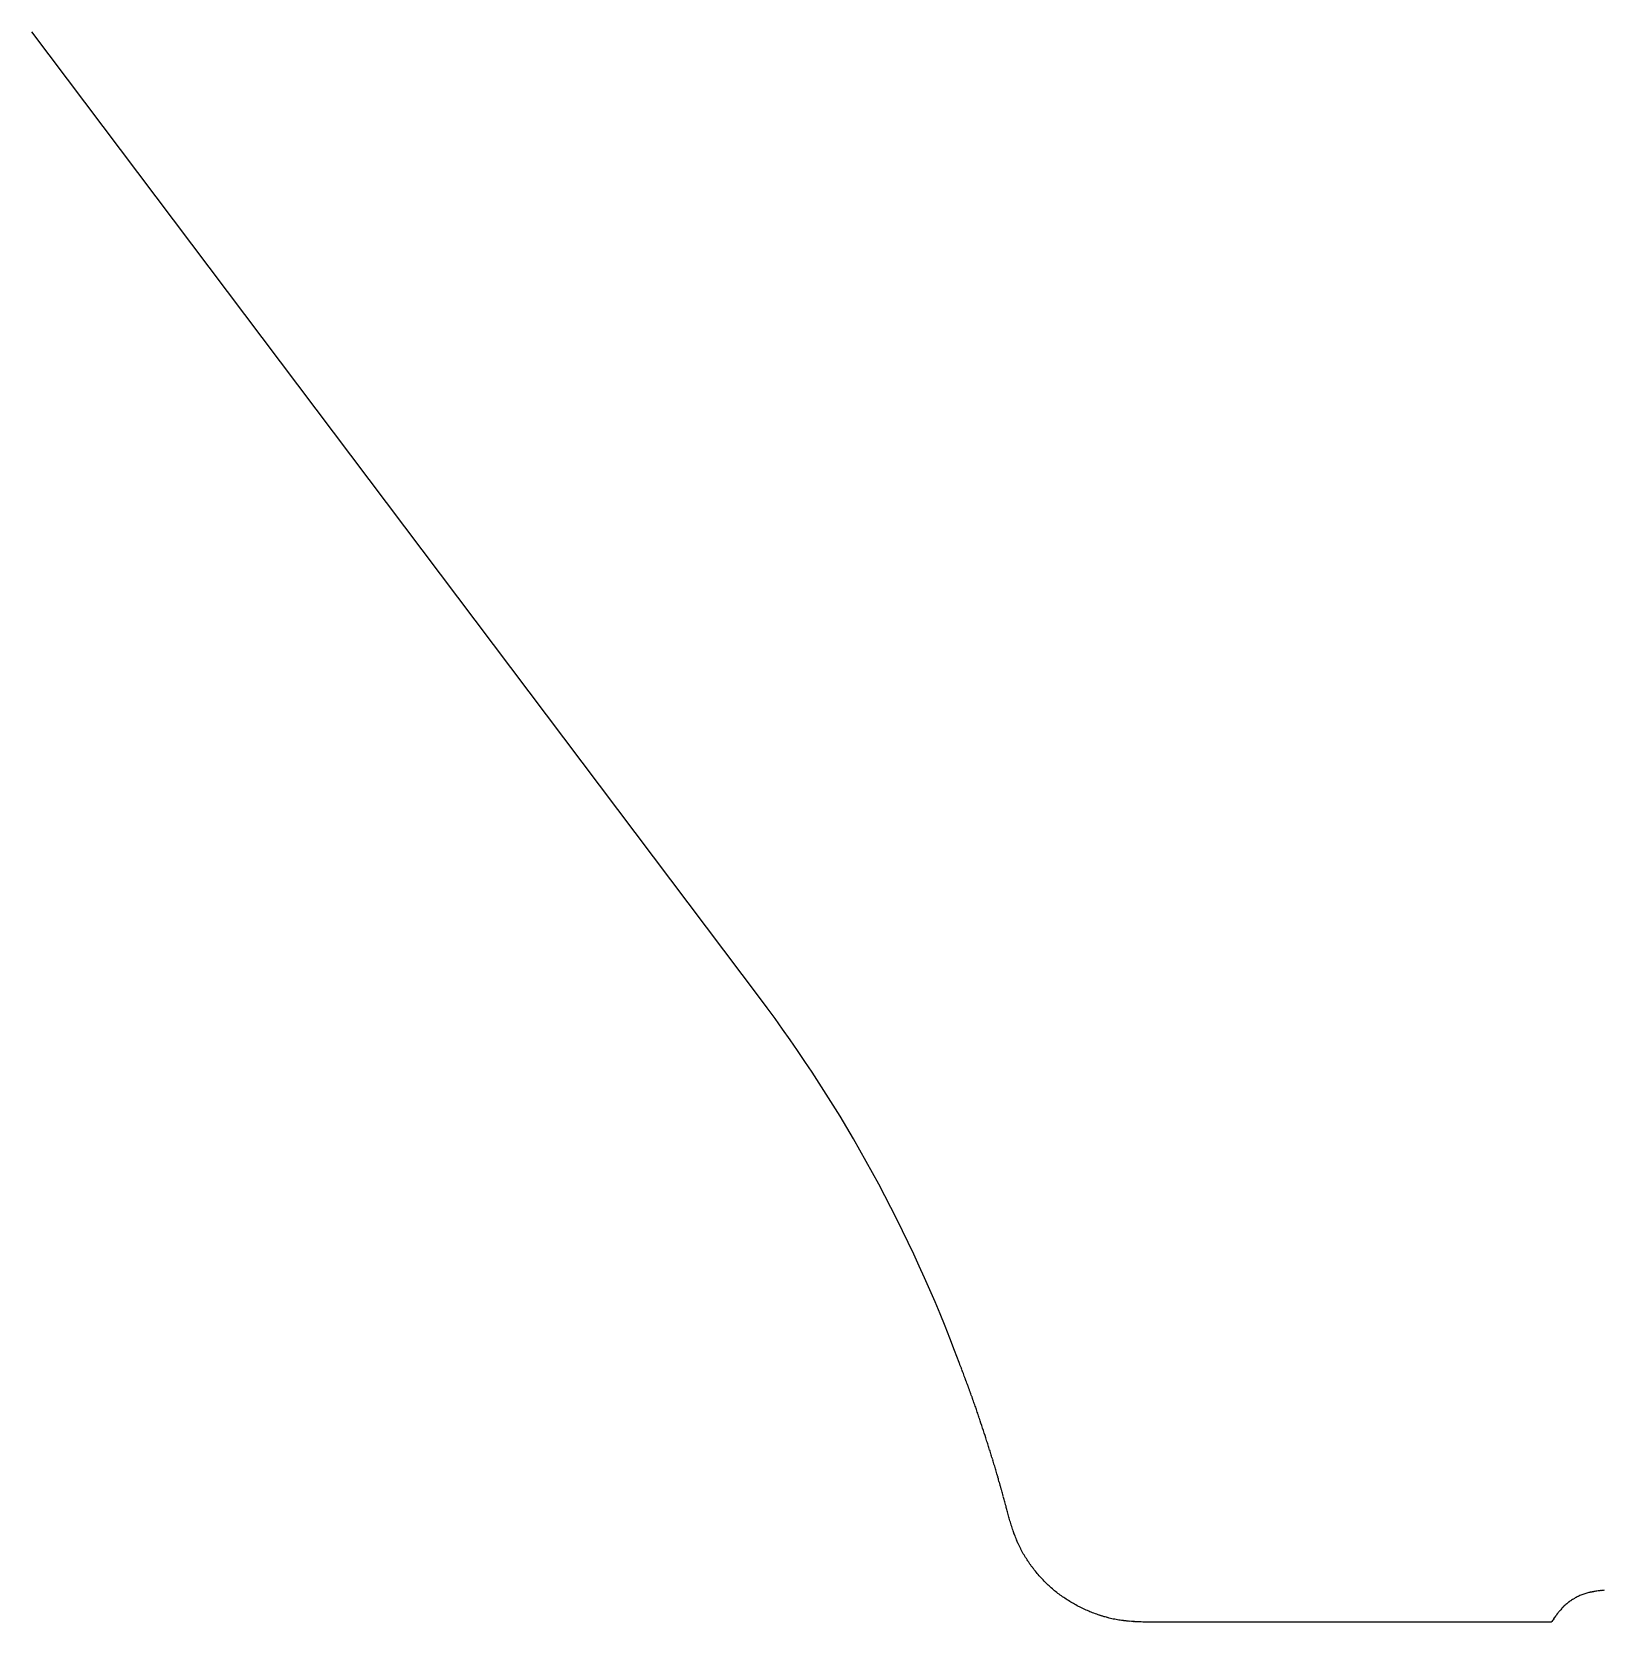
# Model space of a CAD drawing. Header units: millimetres. Extents: x -122 to 110, y 0 to 190.
# Drawn here: x -121.4 to -6.5, y 0 to 116.3 of the extents above; entities that cross this region are included whole.
import ezdxf

# ---------------------------------------------------------------- set-up
doc = ezdxf.new("R2010")
doc.units = ezdxf.units.MM
doc.layers.add('FLAT_PATTERN', color=7, linetype='CONTINUOUS')

msp = doc.modelspace()

# ---------------------------------------------------------------- linework, layer by layer
at = {"layer": 'FLAT_PATTERN', "color": 7, "linetype": 'CONTINUOUS'}
for p, q in [((-68.23, 45.67), (-121.42, 116.25)), ((-10.36, 0), (-40.1, 0))]:
    msp.add_line(p, q, dxfattribs=at)
for centre, radius, start, end in [((-152.1, -17.53), 105.01, 20.3412, 36.9982), ((-479.27, -142.76, 0), 455.33, 20.74, 20.7509), ((-200.52, -37.29), 157.29, 20.6891, 20.6906), ((-196.09, -35.62), 152.56, 20.6876, 20.6891), ((-232.78, -49.47, 0), 191.78, 20.6252, 20.6845), ((-186.63, -32.12, 0), 142.47, 20.515, 20.5518), ((-166.97, -24.77, 0), 121.48, 20.4531, 20.4737), ((-138.91, -14.34, 0), 91.55, 20.1552, 20.2757), ((-135.96, -13.26, 0), 88.4, 20.0949, 20.1552), ((-132.61, -12.02, 0), 84.83, 19.7763, 19.9023), ((-135.68, -13.12, 0), 88.09, 19.655, 19.7763), ((-136.84, -13.54, 0), 89.33, 19.5944, 19.655), ((-138.43, -14.1, 0), 91.01, 19.5348, 19.5944), ((-139.02, -14.31, 0), 91.64, 19.505, 19.5348), ((-144.55, -16.26, 0), 97.5, 19.1988, 19.4168), ((-150.11, -18.2, 0), 103.4, 18.9931, 19.1988), ((-152.23, -18.93, 0), 105.64, 18.8903, 18.9931), ((-155.15, -19.93, 0), 108.72, 18.7903, 18.8903), ((-156.63, -20.43, 0), 110.28, 18.6904, 18.7903), ((-153.51, -19.39, 0), 106.99, 18.19, 18.5932), ((-147.9, -17.55, 0), 101.09, 17.7631, 18.19), ((-147.23, -17.33, 0), 100.38, 17.5498, 17.7631), ((-150.18, -18.26, 0), 103.47, 17.3429, 17.5498), ((-151.3, -18.61, 0), 104.65, 17.2394, 17.3429), ((-152.81, -19.08, 0), 106.23, 17.1375, 17.2394), ((-153.58, -19.32, 0), 107.03, 17.0356, 17.1375), ((-155.12, -19.79, 0), 108.65, 16.9352, 17.0356), ((-159.67, -21.18, 0), 113.41, 16.7422, 16.9352), ((-153.73, -19.39, 0), 107.21, 16.5381, 16.7422), ((-151.54, -18.74, 0), 104.92, 16.436, 16.5381), ((-148.69, -17.9, 0), 101.95, 16.331, 16.436), ((-147.64, -17.59, 0), 100.85, 16.2785, 16.331), ((-141.01, -15.67, 0), 93.94, 16.0019, 16.1178), ((-137.73, -14.73, 0), 90.54, 15.8816, 16.0019), ((-136.52, -14.38, 0), 89.27, 15.8215, 15.8816), ((-134.92, -13.93, 0), 87.62, 15.7602, 15.8215), ((-134.13, -13.71, 0), 86.8, 15.699, 15.7602), ((-127.89, -11.96, 0), 80.32, 15.5053, 15.6365), ((-135.53, -14.08, 0), 88.24, 15.3859, 15.5053), ((-138.45, -14.88, 0), 91.27, 15.3261, 15.3859), ((-142.55, -16, 0), 95.52, 15.269, 15.3261), ((-144.1, -16.43, 0), 97.13, 15.2404, 15.269), ((-146.21, -17.01, 0), 99.32, 15.2125, 15.2404), ((-157.37, -20.03, 0), 110.88, 15.0654, 15.1573), ((-185.93, -27.72, 0), 140.45, 14.9928, 15.0654), ((-197.02, -30.69, 0), 151.94, 14.9564, 14.9928), ((-303.88, -59.09, 0), 262.51, 14.7791, 14.8613), ((-1321.05, -327.45, 0), 1314.48, 14.76273, 14.77914), ((-4.4, -17.73, 0), 20.17, 95.9451, 96.4202), ((-6.63, -1.71), 4.02, 133.6078, 134.7055), ((-6.73, -1.62), 3.88, 131.4121, 133.6078), ((-6.94, -1.37), 3.55, 129.0147, 131.4121), ((-6.78, -1.57, 0), 3.81, 128.441, 129.0147), ((-6.78, -1.58, 0), 3.82, 127.8679, 128.441), ((-6.78, -1.58, 0), 3.82, 127.2948, 127.8679), ((-6.77, -1.58), 3.83, 126.7227, 127.2948), ((-6.77, -1.59), 3.83, 125.5783, 126.7227), ((-6.75, -1.61), 3.86, 124.4407, 125.5783), ((-6.74, -1.63), 3.88, 122.1641, 124.4407), ((-6.7, -1.7), 3.96, 119.9354, 122.1641), ((-6.67, -1.74), 4.01, 115.5701, 119.9354), ((-6.74, -1.6), 3.86, 111.0294, 115.5701), ((-6.7, -1.69), 3.95, 106.5851, 111.0294), ((-6.54, -2.25), 4.54, 102.715, 106.5851), ((-6.41, -2.8), 5.1, 102.1257, 102.3201), ((-6.38, -2.95), 5.26, 101.9371, 102.1257), ((-6.36, -3.07), 5.38, 101.56, 101.9371), ((-6.29, -3.4), 5.71, 101.2047, 101.56), ((-6.24, -3.66), 5.98, 100.495, 101.2047), ((-6.11, -4.37), 6.7, 99.8625, 100.495), ((-6, -4.97), 7.31, 98.6019, 99.8625), ((-5.74, -6.71), 9.07, 97.5854, 98.6019), ((-5.37, -9.5, 0), 11.88, 97.2502, 97.3298), ((-5.16, -11.22, 0), 13.62, 96.9471, 97.0912), ((-5.03, -12.25), 14.66, 96.6596, 96.9471), ((-4.69, -15.18), 17.6, 96.4202, 96.6596), ((39.03, -34.6, 0), 60.3, 144.7003, 144.9916), ((-0.59, -6.55), 11.76, 143.2066, 144.7003), ((-3.03, -4.72), 8.71, 142.7987, 142.9359), ((-3.21, -4.58), 8.48, 142.6578, 142.7987), ((-3.35, -4.47), 8.31, 142.376, 142.6578), ((-3.7, -4.2), 7.87, 142.0783, 142.376), ((-3.95, -4.01), 7.55, 141.4837, 142.0783), ((-4.58, -3.5), 6.74, 140.8173, 141.4837), ((-5, -3.17), 6.21, 139.4926, 140.8173), ((-6.03, -2.29), 4.85, 137.7981, 139.4926), ((-6.24, -2.1, 0), 4.56, 137.5486, 137.7981), ((-6.28, -2.06, 0), 4.51, 137.296, 137.5486), ((-6.3, -2.04, 0), 4.48, 137.0435, 137.296), ((-6.34, -2), 4.43, 136.7879, 137.0435), ((-6.37, -1.98, 0), 4.39, 136.2766, 136.7879), ((-6.44, -1.9), 4.28, 135.7529, 136.2766), ((-6.5, -1.85), 4.21, 134.7055, 135.7529)]:
    msp.add_arc(centre, radius, start, end, dxfattribs=at)
at = {"layer": 'FLAT_PATTERN', "color": 7, "linetype": 'CONTINUOUS', "extrusion": (-1.25407e-08, -4.75687e-09, 1)}
msp.add_arc((-1046.62, -357.91, 0), 1062.1, 20.77221, 20.78406, dxfattribs=at)
at = {"layer": 'FLAT_PATTERN', "color": 7, "linetype": 'CONTINUOUS', "extrusion": (-2.60264e-09, -9.87265e-10, 1)}
msp.add_arc((-605.25, -190.49, 0), 590.05, 20.75088, 20.77221, dxfattribs=at)
at = {"layer": 'FLAT_PATTERN', "color": 7, "linetype": 'CONTINUOUS', "extrusion": (4.68535e-09, 1.77316e-09, 1)}
msp.add_arc((-348.25, -93.15, 0), 315.22, 20.7243, 20.74, dxfattribs=at)
at = {"layer": 'FLAT_PATTERN', "color": 7, "linetype": 'CONTINUOUS', "extrusion": (5.71249e-09, 2.16178e-09, 1)}
msp.add_arc((-305.66, -77.03, 0), 269.69, 20.7164, 20.7243, dxfattribs=at)
at = {"layer": 'FLAT_PATTERN', "color": 7, "linetype": 'CONTINUOUS', "extrusion": (5.71248e-09, 2.16178e-09, 1)}
msp.add_arc((-257.61, -58.86, 0), 218.32, 20.7066, 20.7164, dxfattribs=at)
at = {"layer": 'FLAT_PATTERN', "color": 7, "linetype": 'CONTINUOUS', "extrusion": (1.78541e-09, 6.77344e-10, 1)}
msp.add_arc((-240.81, -52.51, 0), 200.36, 20.7017, 20.7066, dxfattribs=at)
at = {"layer": 'FLAT_PATTERN', "color": 7, "linetype": 'CONTINUOUS', "extrusion": (-1.45124e-08, -5.48163e-09, 1)}
msp.add_arc((-220.55, -44.85, 0), 178.7, 20.6962, 20.7017, dxfattribs=at)
at = {"layer": 'FLAT_PATTERN', "color": 7, "linetype": 'CONTINUOUS', "extrusion": (-1.56127e-08, -5.89733e-09, 1)}
msp.add_arc((-213.2, -42.08, 0), 170.85, 20.6935, 20.6962, dxfattribs=at)
at = {"layer": 'FLAT_PATTERN', "color": 7, "linetype": 'CONTINUOUS', "extrusion": (-3.15485e-09, -1.19152e-09, 1)}
msp.add_arc((-203.94, -38.58, 0), 160.94, 20.6906, 20.6935, dxfattribs=at)
at = {"layer": 'FLAT_PATTERN', "color": 7, "linetype": 'CONTINUOUS', "extrusion": (2.0446e-06, 7.72085e-07, 1)}
msp.add_arc((-193.91, -34.79, 0), 150.22, 20.6861, 20.6876, dxfattribs=at)
at = {"layer": 'FLAT_PATTERN', "color": 7, "linetype": 'CONTINUOUS', "extrusion": (-1.98275e-06, -7.48605e-07, 1)}
msp.add_arc((-189.65, -33.18, 0), 145.67, 20.6845, 20.6861, dxfattribs=at)
at = {"layer": 'FLAT_PATTERN', "color": 7, "linetype": 'CONTINUOUS', "extrusion": (-1.17866e-09, -4.42942e-10, 1)}
msp.add_arc((-198.59, -36.6, 0), 155.24, 20.5518, 20.6252, dxfattribs=at)
at = {"layer": 'FLAT_PATTERN', "color": 7, "linetype": 'CONTINUOUS', "extrusion": (2.8928e-09, 1.08084e-09, 1)}
msp.add_arc((-172.21, -26.72, 0), 127.07, 20.4737, 20.515, dxfattribs=at)
at = {"layer": 'FLAT_PATTERN', "color": 7, "linetype": 'CONTINUOUS', "extrusion": (-1.48281e-08, -5.52933e-09, 1)}
msp.add_arc((-160.38, -22.3, 0), 114.44, 20.4312, 20.4531, dxfattribs=at)
at = {"layer": 'FLAT_PATTERN', "color": 7, "linetype": 'CONTINUOUS', "extrusion": (-2.29342e-09, -8.59959e-10, 1)}
msp.add_arc((-157.94, -21.4, 0), 111.84, 20.4202, 20.4312, dxfattribs=at)
at = {"layer": 'FLAT_PATTERN', "color": 7, "linetype": 'CONTINUOUS', "extrusion": (6.35562e-08, 2.36557e-08, 1)}
msp.add_arc((-154.79, -20.22, 0), 108.48, 20.4089, 20.4202, dxfattribs=at)
at = {"layer": 'FLAT_PATTERN', "color": 7, "linetype": 'CONTINUOUS', "extrusion": (2.9112e-08, 1.08399e-08, 1)}
msp.add_arc((-153.62, -19.79, 0), 107.23, 20.4032, 20.4089, dxfattribs=at)
at = {"layer": 'FLAT_PATTERN', "color": 7, "linetype": 'CONTINUOUS', "extrusion": (-1.75814e-07, -6.53847e-08, 1)}
msp.add_arc((-152.08, -19.21, 0), 105.58, 20.3975, 20.4032, dxfattribs=at)
at = {"layer": 'FLAT_PATTERN', "color": 7, "linetype": 'CONTINUOUS', "extrusion": (1.57674e-07, 5.86218e-08, 1)}
msp.add_arc((-151.31, -18.93, 0), 104.77, 20.3917, 20.3975, dxfattribs=at)
at = {"layer": 'FLAT_PATTERN', "color": 7, "linetype": 'CONTINUOUS', "extrusion": (1.71403e-09, 6.34352e-10, 1)}
msp.add_arc((-146.99, -17.33, 0), 100.16, 20.2757, 20.3859, dxfattribs=at)
at = {"layer": 'FLAT_PATTERN', "color": 7, "linetype": 'CONTINUOUS', "extrusion": (-1.03275e-07, -3.83813e-08, 1)}
msp.add_arc((-149.79, -18.37, 0), 103.15, 20.3859, 20.3917, dxfattribs=at)
at = {"layer": 'FLAT_PATTERN', "color": 7, "linetype": 'CONTINUOUS', "extrusion": (2.42897e-09, 8.87568e-10, 1)}
msp.add_arc((-132.19, -11.88, 0), 84.39, 20.0317, 20.0949, dxfattribs=at)
at = {"layer": 'FLAT_PATTERN', "color": 7, "linetype": 'CONTINUOUS', "extrusion": (-2.18426e-09, -7.94401e-10, 1)}
msp.add_arc((-130.35, -11.21, 0), 82.43, 19.9685, 20.0317, dxfattribs=at)
at = {"layer": 'FLAT_PATTERN', "color": 7, "linetype": 'CONTINUOUS', "extrusion": (1.57649e-09, 5.72061e-10, 1)}
msp.add_arc((-126.75, -9.9, 0), 78.6, 19.9023, 19.9685, dxfattribs=at)
at = {"layer": 'FLAT_PATTERN', "color": 7, "linetype": 'CONTINUOUS', "extrusion": (-7.14013e-09, -2.52881e-09, 1)}
msp.add_arc((-139.83, -14.6, 0), 92.49, 19.4756, 19.505, dxfattribs=at)
at = {"layer": 'FLAT_PATTERN', "color": 7, "linetype": 'CONTINUOUS', "extrusion": (2.26647e-08, 8.01131e-09, 1)}
msp.add_arc((-140.23, -14.74, 0), 92.92, 19.4461, 19.4756, dxfattribs=at)
at = {"layer": 'FLAT_PATTERN', "color": 7, "linetype": 'CONTINUOUS', "extrusion": (-1.7808e-08, -6.27794e-09, 1)}
msp.add_arc((-141.04, -15.03, 0), 93.78, 19.4168, 19.4461, dxfattribs=at)
at = {"layer": 'FLAT_PATTERN', "color": 7, "linetype": 'CONTINUOUS', "extrusion": (1.98785e-09, 6.70043e-10, 1)}
msp.add_arc((-159.63, -21.45, 0), 113.45, 18.5932, 18.6904, dxfattribs=at)
at = {"layer": 'FLAT_PATTERN', "color": 7, "linetype": 'CONTINUOUS', "extrusion": (-1.22366e-09, -3.57986e-10, 1)}
msp.add_arc((-146.24, -17.18, 0), 99.4, 16.2252, 16.2785, dxfattribs=at)
at = {"layer": 'FLAT_PATTERN', "color": 7, "linetype": 'CONTINUOUS', "extrusion": (-1.5422e-09, -4.50682e-10, 1)}
msp.add_arc((-145.72, -17.03, 0), 98.85, 16.1985, 16.2252, dxfattribs=at)
at = {"layer": 'FLAT_PATTERN', "color": 7, "linetype": 'CONTINUOUS', "extrusion": (-2.34959e-09, -6.85229e-10, 1)}
msp.add_arc((-145.03, -16.83, 0), 98.14, 16.1717, 16.1985, dxfattribs=at)
at = {"layer": 'FLAT_PATTERN', "color": 7, "linetype": 'CONTINUOUS', "extrusion": (2.10244e-08, 6.09301e-09, 1)}
msp.add_arc((-144.69, -16.73, 0), 97.78, 16.1448, 16.1717, dxfattribs=at)
at = {"layer": 'FLAT_PATTERN', "color": 7, "linetype": 'CONTINUOUS', "extrusion": (-1.62082e-08, -4.68518e-09, 1)}
msp.add_arc((-144.01, -16.54, 0), 97.07, 16.1178, 16.1448, dxfattribs=at)
at = {"layer": 'FLAT_PATTERN', "color": 7, "linetype": 'CONTINUOUS', "extrusion": (-2.03846e-09, -5.71865e-10, 1)}
msp.add_arc((-132.57, -13.27, 0), 85.17, 15.6365, 15.699, dxfattribs=at)
at = {"layer": 'FLAT_PATTERN', "color": 7, "linetype": 'CONTINUOUS', "extrusion": (5.23383e-09, 1.42288e-09, 1)}
msp.add_arc((-147.01, -17.22, 0), 100.15, 15.1985, 15.2125, dxfattribs=at)
at = {"layer": 'FLAT_PATTERN', "color": 7, "linetype": 'CONTINUOUS', "extrusion": (2.0831e-08, 5.66012e-09, 1)}
msp.add_arc((-148.09, -17.51, 0), 101.26, 15.1847, 15.1985, dxfattribs=at)
at = {"layer": 'FLAT_PATTERN', "color": 7, "linetype": 'CONTINUOUS', "extrusion": (8.14765e-09, 2.21775e-09, 1)}
msp.add_arc((-148.49, -17.62, 0), 101.68, 15.1778, 15.1847, dxfattribs=at)
at = {"layer": 'FLAT_PATTERN', "color": 7, "linetype": 'CONTINUOUS', "extrusion": (-5.80517e-08, -1.57407e-08, 1)}
msp.add_arc((-149.04, -17.77, 0), 102.24, 15.171, 15.1778, dxfattribs=at)
at = {"layer": 'FLAT_PATTERN', "color": 7, "linetype": 'CONTINUOUS', "extrusion": (1.47914e-07, 4.01068e-08, 1)}
msp.add_arc((-149.31, -17.85, 0), 102.53, 15.1641, 15.171, dxfattribs=at)
at = {"layer": 'FLAT_PATTERN', "color": 7, "linetype": 'CONTINUOUS', "extrusion": (-1.64269e-07, -4.45014e-08, 1)}
msp.add_arc((-149.85, -17.99, 0), 103.09, 15.1573, 15.1641, dxfattribs=at)
at = {"layer": 'FLAT_PATTERN', "color": 7, "linetype": 'CONTINUOUS', "extrusion": (1.33036e-09, 3.55077e-10, 1)}
msp.add_arc((-213.8, -35.17, 0), 169.31, 14.9236, 14.9564, dxfattribs=at)
at = {"layer": 'FLAT_PATTERN', "color": 7, "linetype": 'CONTINUOUS', "extrusion": (-1.29001e-09, -3.43308e-10, 1)}
msp.add_arc((-220.24, -36.89, 0), 175.97, 14.9072, 14.9236, dxfattribs=at)
at = {"layer": 'FLAT_PATTERN', "color": 7, "linetype": 'CONTINUOUS', "extrusion": (-1.28538e-08, -3.42176e-09, 1)}
msp.add_arc((-229.31, -39.3, 0), 185.35, 14.8917, 14.9072, dxfattribs=at)
at = {"layer": 'FLAT_PATTERN', "color": 7, "linetype": 'CONTINUOUS', "extrusion": (-5.37658e-09, -1.43339e-09, 1)}
msp.add_arc((-232.75, -40.22, 0), 188.91, 14.8839, 14.8917, dxfattribs=at)
at = {"layer": 'FLAT_PATTERN', "color": 7, "linetype": 'CONTINUOUS', "extrusion": (3.56838e-08, 9.47958e-09, 1)}
msp.add_arc((-237.46, -41.47, 0), 193.79, 14.8763, 14.8839, dxfattribs=at)
at = {"layer": 'FLAT_PATTERN', "color": 7, "linetype": 'CONTINUOUS', "extrusion": (1.03883e-07, 2.75958e-08, 1)}
msp.add_arc((-239.24, -41.94, 0), 195.63, 14.8725, 14.8763, dxfattribs=at)
at = {"layer": 'FLAT_PATTERN', "color": 7, "linetype": 'CONTINUOUS', "extrusion": (3.35191e-07, 8.90232e-08, 1)}
msp.add_arc((-241.64, -42.58, 0), 198.11, 14.8688, 14.8725, dxfattribs=at)
at = {"layer": 'FLAT_PATTERN', "color": 7, "linetype": 'CONTINUOUS', "extrusion": (-8.40196e-08, -2.22754e-08, 1)}
msp.add_arc((-242.55, -42.82, 0), 199.05, 14.8669, 14.8688, dxfattribs=at)
at = {"layer": 'FLAT_PATTERN', "color": 7, "linetype": 'CONTINUOUS', "extrusion": (-1.10257e-06, -2.92692e-07, 1)}
msp.add_arc((-244.37, -43.3, 0), 200.93, 14.8632, 14.865, dxfattribs=at)
at = {"layer": 'FLAT_PATTERN', "color": 7, "linetype": 'CONTINUOUS', "extrusion": (-1.98849e-06, -5.27838e-07, 1)}
msp.add_arc((-243.76, -43.14, 0), 200.3, 14.865, 14.8669, dxfattribs=at)
at = {"layer": 'FLAT_PATTERN', "color": 7, "linetype": 'CONTINUOUS', "extrusion": (2.32489e-06, 6.16927e-07, 1)}
msp.add_arc((-245.58, -43.62, 0), 202.19, 14.8613, 14.8632, dxfattribs=at)
at = {"layer": 'FLAT_PATTERN', "color": 7, "linetype": 'CONTINUOUS', "extrusion": (-8.5712e-12, -2.71917e-12, -1)}
msp.add_arc((-54.51, 40.65), 109.6, 342.1803, 342.3987, dxfattribs=at)
at = {"layer": 'FLAT_PATTERN', "color": 7, "linetype": 'CONTINUOUS', "extrusion": (3.15204e-11, 1.0168e-11, -1)}
msp.add_arc((29.22, 13.73, 0), 21.65, 341.0751, 342.1803, dxfattribs=at)
at = {"layer": 'FLAT_PATTERN', "color": 7, "linetype": 'CONTINUOUS', "extrusion": (5.5648e-08, 1.91211e-08, -1)}
msp.add_arc((33.97, 12.11, 0), 16.63, 341.0254, 341.0503, dxfattribs=at)
at = {"layer": 'FLAT_PATTERN', "color": 7, "linetype": 'CONTINUOUS', "extrusion": (-3.15356e-08, -1.0813e-08, -1)}
msp.add_arc((33.87, 12.14, 0), 16.74, 341.0503, 341.0751, dxfattribs=at)
at = {"layer": 'FLAT_PATTERN', "color": 7, "linetype": 'CONTINUOUS', "extrusion": (-4.71267e-08, -1.62161e-08, -1)}
msp.add_arc((34.02, 12.09, 0), 16.57, 341.0005, 341.0254, dxfattribs=at)
at = {"layer": 'FLAT_PATTERN', "color": 7, "linetype": 'CONTINUOUS', "extrusion": (3.50917e-09, 1.21874e-09, -1)}
msp.add_arc((34.13, 12.05, 0), 16.47, 340.9754, 341.0005, dxfattribs=at)
at = {"layer": 'FLAT_PATTERN', "color": 7, "linetype": 'CONTINUOUS', "extrusion": (1.28969e-08, 4.4557e-09, -1)}
msp.add_arc((34.2, 12.03, 0), 16.39, 340.9252, 340.9754, dxfattribs=at)
at = {"layer": 'FLAT_PATTERN', "color": 7, "linetype": 'CONTINUOUS', "extrusion": (-3.01348e-10, -1.08106e-10, -1)}
msp.add_arc((34.4, 11.96, 0), 16.18, 340.8743, 340.9252, dxfattribs=at)
at = {"layer": 'FLAT_PATTERN', "color": 7, "linetype": 'CONTINUOUS', "extrusion": (-2.91513e-09, -1.01452e-09, -1)}
msp.add_arc((34.55, 11.91, 0), 16.02, 340.7726, 340.8743, dxfattribs=at)
at = {"layer": 'FLAT_PATTERN', "color": 7, "linetype": 'CONTINUOUS', "extrusion": (-1.16807e-10, -3.85414e-11, -1)}
msp.add_arc((34.94, 11.77, 0), 15.61, 340.6682, 340.7726, dxfattribs=at)
at = {"layer": 'FLAT_PATTERN', "color": 7, "linetype": 'CONTINUOUS', "extrusion": (4.96187e-10, 1.76509e-10, -1)}
msp.add_arc((35.23, 11.67, 0), 15.3, 340.4594, 340.6682, dxfattribs=at)
at = {"layer": 'FLAT_PATTERN', "color": 7, "linetype": 'CONTINUOUS', "extrusion": (1.29333e-10, 4.63059e-11, -1)}
msp.add_arc((35.98, 11.4, 0), 14.51, 340.2392, 340.4594, dxfattribs=at)
at = {"layer": 'FLAT_PATTERN', "color": 7, "linetype": 'CONTINUOUS', "extrusion": (2.81633e-11, 9.96083e-12, -1)}
msp.add_arc((36.51, 11.21, 0), 13.94, 339.7992, 340.2392, dxfattribs=at)
at = {"layer": 'FLAT_PATTERN', "color": 7, "linetype": 'CONTINUOUS', "extrusion": (-6.97076e-12, -2.96651e-12, -1)}
msp.add_arc((37.88, 10.71), 12.48, 339.3077, 339.7992, dxfattribs=at)
at = {"layer": 'FLAT_PATTERN', "color": 7, "linetype": 'CONTINUOUS', "extrusion": (-1.34645e-11, -5.41928e-12, -1)}
msp.add_arc((38.78, 10.37), 11.51, 338.3304, 339.3077, dxfattribs=at)
at = {"layer": 'FLAT_PATTERN', "color": 7, "linetype": 'CONTINUOUS', "extrusion": (-2.7374e-12, -1.15706e-12, -1)}
msp.add_arc((41.07, 9.46), 9.05, 337.0869, 338.3304, dxfattribs=at)
at = {"layer": 'FLAT_PATTERN', "color": 7, "linetype": 'CONTINUOUS', "extrusion": (1.60666e-10, 6.79113e-11, -1)}
msp.add_arc((41.91, 9.1, 0), 8.15, 336.9057, 337.0869, dxfattribs=at)
at = {"layer": 'FLAT_PATTERN', "color": 7, "linetype": 'CONTINUOUS', "extrusion": (8.02279e-10, 3.41507e-10, -1)}
msp.add_arc((41.9, 9.11, 0), 8.16, 336.7246, 336.9057, dxfattribs=at)
at = {"layer": 'FLAT_PATTERN', "color": 7, "linetype": 'CONTINUOUS', "extrusion": (-2.26475e-09, -9.77802e-10, -1)}
msp.add_arc((41.89, 9.11, 0), 8.16, 336.5435, 336.7246, dxfattribs=at)
at = {"layer": 'FLAT_PATTERN', "color": 7, "linetype": 'CONTINUOUS', "extrusion": (2.04779e-10, 9.37482e-11, -1)}
msp.add_arc((41.88, 9.11, 0), 8.17, 336.3627, 336.5435, dxfattribs=at)
at = {"layer": 'FLAT_PATTERN', "color": 7, "linetype": 'CONTINUOUS', "extrusion": (6.64835e-10, 2.95098e-10, -1)}
msp.add_arc((41.88, 9.12, 0), 8.18, 336.001, 336.3627, dxfattribs=at)
at = {"layer": 'FLAT_PATTERN', "color": 7, "linetype": 'CONTINUOUS', "extrusion": (4.18337e-11, 1.77333e-11, -1)}
msp.add_arc((41.86, 9.13, 0), 8.2, 335.6403, 336.001, dxfattribs=at)
at = {"layer": 'FLAT_PATTERN', "color": 7, "linetype": 'CONTINUOUS', "extrusion": (-8.80277e-11, -4.10644e-11, -1)}
msp.add_arc((41.84, 9.13, 0), 8.22, 334.9188, 335.6403, dxfattribs=at)
at = {"layer": 'FLAT_PATTERN', "color": 7, "linetype": 'CONTINUOUS', "extrusion": (1.26207e-11, 6.04261e-12, -1)}
msp.add_arc((41.79, 9.16), 8.27, 334.2018, 334.9188, dxfattribs=at)
at = {"layer": 'FLAT_PATTERN', "color": 7, "linetype": 'CONTINUOUS', "extrusion": (2.13347e-11, 1.02548e-11, -1)}
msp.add_arc((41.75, 9.17), 8.31, 332.7674, 334.2018, dxfattribs=at)
at = {"layer": 'FLAT_PATTERN', "color": 7, "linetype": 'CONTINUOUS', "extrusion": (-4.2614e-11, -2.26564e-11, -1)}
msp.add_arc((41.63, 9.24, 0), 8.45, 331.3561, 332.7674, dxfattribs=at)
at = {"layer": 'FLAT_PATTERN', "color": 7, "linetype": 'CONTINUOUS', "extrusion": (1.29857e-11, 7.71276e-12, -1)}
msp.add_arc((41.39, 9.37), 8.73, 328.6029, 331.3561, dxfattribs=at)
at = {"layer": 'FLAT_PATTERN', "color": 7, "linetype": 'CONTINUOUS', "extrusion": (-3.47613e-12, -2.3344e-12, -1)}
msp.add_arc((40.59, 9.86), 9.66, 326.1166, 328.6029, dxfattribs=at)
at = {"layer": 'FLAT_PATTERN', "color": 7, "linetype": 'CONTINUOUS', "extrusion": (-6.74786e-11, -4.53154e-11, -1)}
msp.add_arc((39.94, 10.3, 0), 10.45, 325.5423, 326.1166, dxfattribs=at)
at = {"layer": 'FLAT_PATTERN', "color": 7, "linetype": 'CONTINUOUS', "extrusion": (1.99802e-10, 1.38091e-10, -1)}
msp.add_arc((39.97, 10.27, 0), 10.41, 324.9657, 325.5423, dxfattribs=at)
at = {"layer": 'FLAT_PATTERN', "color": 7, "linetype": 'CONTINUOUS', "extrusion": (-1.4281e-10, -1.02114e-10, -1)}
msp.add_arc((39.99, 10.26, 0), 10.39, 324.3891, 324.9657, dxfattribs=at)
at = {"layer": 'FLAT_PATTERN', "color": 7, "linetype": 'CONTINUOUS', "extrusion": (-1.19733e-11, -8.40665e-12, -1)}
msp.add_arc((40.01, 10.24), 10.36, 323.8106, 324.3891, dxfattribs=at)
at = {"layer": 'FLAT_PATTERN', "color": 7, "linetype": 'CONTINUOUS', "extrusion": (1.53585e-11, 1.15894e-11, -1)}
msp.add_arc((40.03, 10.23), 10.34, 322.6536, 323.8106, dxfattribs=at)
at = {"layer": 'FLAT_PATTERN', "color": 7, "linetype": 'CONTINUOUS', "extrusion": (-5.01652e-12, -3.9583e-12, -1)}
msp.add_arc((40.06, 10.21), 10.3, 321.4919, 322.6536, dxfattribs=at)
at = {"layer": 'FLAT_PATTERN', "color": 7, "linetype": 'CONTINUOUS', "extrusion": (-5.94877e-12, -4.70006e-12, -1)}
msp.add_arc((40.08, 10.2), 10.28, 319.1668, 321.4919, dxfattribs=at)
at = {"layer": 'FLAT_PATTERN', "color": 7, "linetype": 'CONTINUOUS', "extrusion": (9.82554e-12, 8.93191e-12, -1)}
msp.add_arc((40.06, 10.21), 10.3, 316.8465, 319.1668, dxfattribs=at)
at = {"layer": 'FLAT_PATTERN', "color": 7, "linetype": 'CONTINUOUS', "extrusion": (-2.82208e-12, -2.9257e-12, -1)}
msp.add_arc((40.3, 9.98), 9.97, -45.5553, -43.1535, dxfattribs=at)
at = {"layer": 'FLAT_PATTERN', "color": 7, "linetype": 'CONTINUOUS', "extrusion": (-5.33165e-13, -5.91984e-13, -1)}
msp.add_arc((40.4, 9.88), 9.83, -47.9925, -45.5553, dxfattribs=at)
at = {"layer": 'FLAT_PATTERN', "color": 7, "linetype": 'CONTINUOUS', "extrusion": (3.58393e-13, 3.97931e-13, -1)}
msp.add_arc((40.43, 9.85), 9.79, -50.4298, -47.9925, dxfattribs=at)
at = {"layer": 'FLAT_PATTERN', "color": 7, "linetype": 'CONTINUOUS', "extrusion": (1.71998e-12, 2.04555e-12, -1)}
msp.add_arc((40.43, 9.85), 9.79, -52.8676, -50.4298, dxfattribs=at)
at = {"layer": 'FLAT_PATTERN', "color": 7, "linetype": 'CONTINUOUS', "extrusion": (-1.024e-12, -1.57839e-12, -1)}
msp.add_arc((40.41, 9.87), 9.81, -57.743, -52.8676, dxfattribs=at)
at = {"layer": 'FLAT_PATTERN', "color": 7, "linetype": 'CONTINUOUS', "extrusion": (-1.59556e-12, -2.48401e-12, -1)}
msp.add_arc((40.34, 9.98), 9.94, -62.5505, -57.743, dxfattribs=at)
at = {"layer": 'FLAT_PATTERN', "color": 7, "linetype": 'CONTINUOUS', "extrusion": (4.19381e-10, -1.85867e-09, 1)}
msp.add_arc((-6.46, -2.58, 0), 4.87, 102.5145, 102.715, dxfattribs=at)
at = {"layer": 'FLAT_PATTERN', "color": 7, "linetype": 'CONTINUOUS', "extrusion": (-4.19256e-10, 1.91965e-09, 1)}
msp.add_arc((-6.43, -2.72, 0), 5.03, 102.3201, 102.5145, dxfattribs=at)
at = {"layer": 'FLAT_PATTERN', "color": 7, "linetype": 'CONTINUOUS', "extrusion": (1.81881e-09, -1.36579e-08, 1)}
msp.add_arc((-5.57, -8, 0), 10.38, 97.5413, 97.5854, dxfattribs=at)
at = {"layer": 'FLAT_PATTERN', "color": 7, "linetype": 'CONTINUOUS', "extrusion": (-5.55854e-09, 4.20684e-08, 1)}
msp.add_arc((-5.53, -8.28, 0), 10.65, 97.4983, 97.5413, dxfattribs=at)
at = {"layer": 'FLAT_PATTERN', "color": 7, "linetype": 'CONTINUOUS', "extrusion": (2.1771e-09, -1.67031e-08, 1)}
msp.add_arc((-5.51, -8.42, 0), 10.79, 97.4553, 97.4983, dxfattribs=at)
at = {"layer": 'FLAT_PATTERN', "color": 7, "linetype": 'CONTINUOUS', "extrusion": (1.04328e-09, -8.03864e-09, 1)}
msp.add_arc((-5.48, -8.7, 0), 11.07, 97.4135, 97.4553, dxfattribs=at)
at = {"layer": 'FLAT_PATTERN', "color": 7, "linetype": 'CONTINUOUS', "extrusion": (6.02955e-10, -4.65457e-09, 1)}
msp.add_arc((-5.45, -8.91, 0), 11.29, 97.3298, 97.4135, dxfattribs=at)
at = {"layer": 'FLAT_PATTERN', "color": 7, "linetype": 'CONTINUOUS', "extrusion": (-1.48327e-10, 1.19672e-09, 1)}
msp.add_arc((-5.31, -9.96, 0), 12.34, 97.0912, 97.2502, dxfattribs=at)
at = {"layer": 'FLAT_PATTERN', "color": 7, "linetype": 'CONTINUOUS', "extrusion": (2.72585e-12, 5.83525e-12, -1)}
msp.add_arc((40.14, 10.37), 10.38, -64.8523, -62.5505, dxfattribs=at)
at = {"layer": 'FLAT_PATTERN', "color": 7, "linetype": 'CONTINUOUS', "extrusion": (2.28157e-12, 4.88887e-12, -1)}
msp.add_arc((40.14, 10.37), 10.38, -67.1538, -64.8523, dxfattribs=at)
at = {"layer": 'FLAT_PATTERN', "color": 7, "linetype": 'CONTINUOUS', "extrusion": (-4.08901e-12, -1.0232e-11, -1)}
msp.add_arc((40.13, 10.4), 10.41, -69.4551, -67.1538, dxfattribs=at)
at = {"layer": 'FLAT_PATTERN', "color": 7, "linetype": 'CONTINUOUS', "extrusion": (1.88361e-12, 5.70445e-12, -1)}
msp.add_arc((40.08, 10.53), 10.55, -71.7267, -69.4551, dxfattribs=at)
at = {"layer": 'FLAT_PATTERN', "color": 7, "linetype": 'CONTINUOUS', "extrusion": (0, 0, -1)}
for centre, radius, start, end in [((40.27, 9.96), 9.96, 287.6578, 288.2733), ((40.32, 9.81), 9.79, 287.0319, 287.6578)]:
    msp.add_arc(centre, radius, start, end, dxfattribs=at)
at = {"layer": 'FLAT_PATTERN', "color": 7, "linetype": 'CONTINUOUS', "extrusion": (2.16381e-11, 7.06343e-11, -1)}
msp.add_arc((40.34, 9.73), 9.71, -73.594, -72.9681, dxfattribs=at)
at = {"layer": 'FLAT_PATTERN', "color": 7, "linetype": 'CONTINUOUS', "extrusion": (-5.4168e-12, -2.12548e-11, -1)}
msp.add_arc((40.38, 9.58), 9.56, -74.23, -73.594, dxfattribs=at)
at = {"layer": 'FLAT_PATTERN', "color": 7, "linetype": 'CONTINUOUS', "extrusion": (-9.58133e-12, -3.60013e-11, -1)}
msp.add_arc((40.41, 9.48), 9.45, -75.5021, -74.23, dxfattribs=at)
at = {"layer": 'FLAT_PATTERN', "color": 7, "linetype": 'CONTINUOUS', "extrusion": (-7.86742e-13, -1.99004e-12, -1)}
msp.add_arc((40.48, 9.21), 9.17, -76.812, -75.5021, dxfattribs=at)
at = {"layer": 'FLAT_PATTERN', "color": 7, "linetype": 'CONTINUOUS', "extrusion": (1.60482e-12, 8.21606e-12, -1)}
msp.add_arc((40.52, 9.03), 8.99, -79.4343, -76.812, dxfattribs=at)
at = {"layer": 'FLAT_PATTERN', "color": 7, "linetype": 'CONTINUOUS', "extrusion": (2.81597e-12, 1.47092e-11, -1)}
msp.add_arc((40.6, 8.63), 8.58, -82.1822, -79.4343, dxfattribs=at)
at = {"layer": 'FLAT_PATTERN', "color": 7, "linetype": 'CONTINUOUS', "extrusion": (-5.18796e-10, -3.78436e-09, -1)}
msp.add_arc((40.52, 9.2, 0), 9.16, -82.3282, -82.1822, dxfattribs=at)
at = {"layer": 'FLAT_PATTERN', "color": 7, "linetype": 'CONTINUOUS', "extrusion": (6.70258e-10, 5.04276e-09, -1)}
msp.add_arc((40.48, 9.48, 0), 9.44, -82.4698, -82.3282, dxfattribs=at)
at = {"layer": 'FLAT_PATTERN', "color": 7, "linetype": 'CONTINUOUS', "extrusion": (-2.53856e-10, -1.94807e-09, -1)}
msp.add_arc((40.46, 9.63, 0), 9.59, -82.6114, -82.4698, dxfattribs=at)
at = {"layer": 'FLAT_PATTERN', "color": 7, "linetype": 'CONTINUOUS', "extrusion": (-2.2772e-12, -8.01332e-12, -1)}
msp.add_arc((40.43, 9.92), 9.88, -82.7487, -82.6114, dxfattribs=at)
at = {"layer": 'FLAT_PATTERN', "color": 7, "linetype": 'CONTINUOUS', "extrusion": (4.7184e-11, 3.80714e-10, -1)}
msp.add_arc((40.4, 10.15, 0), 10.11, -83.0234, -82.7487, dxfattribs=at)
at = {"layer": 'FLAT_PATTERN', "color": 7, "linetype": 'CONTINUOUS', "extrusion": (2.4472e-12, 1.51292e-11, -1)}
msp.add_arc((40.32, 10.76), 10.73, -83.2822, -83.0234, dxfattribs=at)
at = {"layer": 'FLAT_PATTERN', "color": 7, "linetype": 'CONTINUOUS', "extrusion": (-7.51733e-12, -6.94682e-11, -1)}
msp.add_arc((40.26, 11.25), 11.22, -83.7993, -83.2822, dxfattribs=at)
at = {"layer": 'FLAT_PATTERN', "color": 7, "linetype": 'CONTINUOUS', "extrusion": (-5.25496e-12, -4.86449e-11, -1)}
msp.add_arc((40.12, 12.59), 12.57, -84.2607, -83.7993, dxfattribs=at)
at = {"layer": 'FLAT_PATTERN', "color": 7, "linetype": 'CONTINUOUS', "extrusion": (-8.9154e-13, -5.23058e-12, -1)}
msp.add_arc((40.01, 13.71), 13.7, -85.1801, -84.2607, dxfattribs=at)
at = {"layer": 'FLAT_PATTERN', "color": 7, "linetype": 'CONTINUOUS', "extrusion": (1.17084e-11, 1.44197e-10, -1)}
msp.add_arc((39.73, 16.94), 16.93, -85.9239, -85.1801, dxfattribs=at)
at = {"layer": 'FLAT_PATTERN', "color": 7, "linetype": 'CONTINUOUS', "extrusion": (-8.15913e-10, -1.14695e-08, -1)}
msp.add_arc((40.02, 12.98, 0), 12.97, -85.9432, -85.9239, dxfattribs=at)
at = {"layer": 'FLAT_PATTERN', "color": 7, "linetype": 'CONTINUOUS', "extrusion": (5.59666e-09, 7.95545e-08, -1)}
msp.add_arc((39.97, 13.59, 0), 13.58, -85.9808, -85.962, dxfattribs=at)
at = {"layer": 'FLAT_PATTERN', "color": 7, "linetype": 'CONTINUOUS', "extrusion": (-3.6367e-09, -5.12422e-08, -1)}
msp.add_arc((39.99, 13.39, 0), 13.37, -85.962, -85.9432, dxfattribs=at)
at = {"layer": 'FLAT_PATTERN', "color": 7, "linetype": 'CONTINUOUS', "extrusion": (-7.56391e-10, -1.09353e-08, -1)}
msp.add_arc((39.92, 14.34, 0), 14.33, -86.0354, -85.999, dxfattribs=at)
at = {"layer": 'FLAT_PATTERN', "color": 7, "linetype": 'CONTINUOUS', "extrusion": (3.6021e-10, 5.0289e-09, -1)}
msp.add_arc((39.94, 14.01, 0), 14, -85.999, -85.9808, dxfattribs=at)
at = {"layer": 'FLAT_PATTERN', "color": 7, "linetype": 'CONTINUOUS', "extrusion": (-6.78595e-11, -1.00053e-09, -1)}
msp.add_arc((39.86, 15.22, 0), 15.21, -86.0698, -86.0354, dxfattribs=at)
at = {"layer": 'FLAT_PATTERN', "color": 7, "linetype": 'CONTINUOUS', "extrusion": (6.45871e-11, 9.27267e-10, -1)}
msp.add_arc((39.81, 15.91, 0), 15.91, -86.1383, -86.0698, dxfattribs=at)
at = {"layer": 'FLAT_PATTERN', "color": 7, "linetype": 'CONTINUOUS', "extrusion": (-7.12738e-11, -1.08544e-09, -1)}
msp.add_arc((39.68, 17.84, 0), 17.83, -86.1995, -86.1383, dxfattribs=at)
at = {"layer": 'FLAT_PATTERN', "color": 7, "linetype": 'CONTINUOUS', "extrusion": (-8.11923e-11, -1.23475e-09, -1)}
msp.add_arc((39.58, 19.43, 0), 19.43, -86.3213, -86.1995, dxfattribs=at)
at = {"layer": 'FLAT_PATTERN', "color": 7, "linetype": 'CONTINUOUS', "extrusion": (2.73418e-12, 7.06121e-11, -1)}
msp.add_arc((39.28, 23.99), 24, -86.42, -86.3213, dxfattribs=at)
at = {"layer": 'FLAT_PATTERN', "color": 7, "linetype": 'CONTINUOUS', "extrusion": (2.05725e-11, 3.55729e-10, -1)}
msp.add_arc((39.03, 28.03), 28.05, -86.6154, -86.42, dxfattribs=at)
at = {"layer": 'FLAT_PATTERN', "color": 7, "linetype": 'CONTINUOUS', "extrusion": (1.69828e-11, 2.95032e-10, -1)}
msp.add_arc((38.29, 40.46), 40.5, -86.7508, -86.6154, dxfattribs=at)
at = {"layer": 'FLAT_PATTERN', "color": 7, "linetype": 'CONTINUOUS', "extrusion": (1.14982e-12, 1.61361e-11, -1)}
msp.add_arc((37.62, 52.43), 52.48, -87.0167, -86.7508, dxfattribs=at)
at = {"layer": 'FLAT_PATTERN', "color": 7, "linetype": 'CONTINUOUS', "extrusion": (-5.53942e-11, -1.06882e-09, -1)}
msp.add_arc((35.43, 94.35, 0), 94.46, -87.1644, -87.0167, dxfattribs=at)
at = {"layer": 'FLAT_PATTERN', "color": 7, "linetype": 'CONTINUOUS', "extrusion": (5.40079e-08, -4.03954e-08, 1)}
msp.add_arc((-2.71, -4.96, 0), 9.11, 143.1732, 143.2066, dxfattribs=at)
at = {"layer": 'FLAT_PATTERN', "color": 7, "linetype": 'CONTINUOUS', "extrusion": (4.1309e-09, -3.08677e-09, 1)}
msp.add_arc((-2.83, -4.87, 0), 8.96, 143.0722, 143.106, dxfattribs=at)
at = {"layer": 'FLAT_PATTERN', "color": 7, "linetype": 'CONTINUOUS', "extrusion": (5.92504e-08, -4.44627e-08, 1)}
msp.add_arc((-2.78, -4.9, 0), 9.02, 143.106, 143.1396, dxfattribs=at)
at = {"layer": 'FLAT_PATTERN', "color": 7, "linetype": 'CONTINUOUS', "extrusion": (-9.52357e-08, 7.13619e-08, 1)}
msp.add_arc((-2.76, -4.92, 0), 9.05, 143.1396, 143.1732, dxfattribs=at)
at = {"layer": 'FLAT_PATTERN', "color": 7, "linetype": 'CONTINUOUS', "extrusion": (-1.61473e-09, 1.21962e-09, 1)}
msp.add_arc((-2.96, -4.77, 0), 8.8, 142.9359, 143.0045, dxfattribs=at)
at = {"layer": 'FLAT_PATTERN', "color": 7, "linetype": 'CONTINUOUS', "extrusion": (-8.0586e-09, 6.07463e-09, 1)}
msp.add_arc((-2.86, -4.84, 0), 8.92, 143.0045, 143.0722, dxfattribs=at)

doc.saveas('drawing.dxf')
